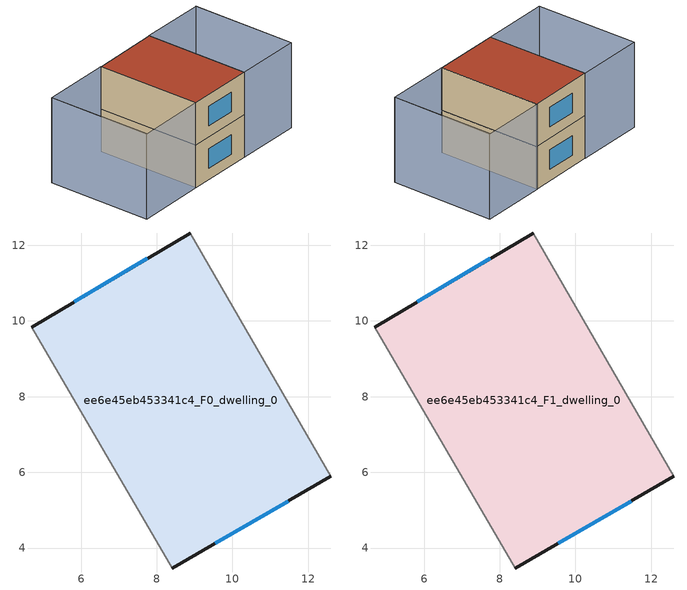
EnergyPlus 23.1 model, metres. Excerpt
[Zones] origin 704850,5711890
ee6e45eb453341c4_F0_dwelling_0
 floor ground (EU_floor_Construction): 8.88,12.32 12.6,5.89 8.42,3.47 4.7,9.84 z0
 wall outside (EU_wall_Construction): 8.88,12.32 4.7,9.84 / 8.42,3.47 12.6,5.89 z0:3
 wall adiabatic (EU_wall_Construction): 12.6,5.89 8.88,12.32 / 4.7,9.84 8.42,3.47 z0:3
 window (EU_Window_Construction): 7.76,11.65 5.83,10.51 / 9.54,4.13 11.47,5.24 z0.81:2.19
ee6e45eb453341c4_F1_dwelling_0
 floor to ee6e45eb453341c4_F0_dwelling_0 (EU_floor_Construction): 8.88,12.32 12.6,5.89 8.42,3.47 4.7,9.84 z3
 wall outside (EU_wall_Construction): 8.88,12.32 4.7,9.84 / 8.42,3.47 12.6,5.89 z3:6
 wall adiabatic (EU_wall_Construction): 12.6,5.89 8.88,12.32 / 4.7,9.84 8.42,3.47 z3:6
 window (EU_Window_Construction): 7.76,11.65 5.83,10.51 / 9.54,4.13 11.47,5.24 z3.81:5.19
 roof outside (EU_roof_Construction): 12.6,5.89 8.88,12.32 4.7,9.84 8.42,3.47 z6
shading: 0.43,7.4 4.14,1 / 16.68,8.26 12.95,14.69 / 4.68,9.86 8.41,3.47 / 8.41,3.47 4.15,0.98 / 4.15,0.98 0.42,7.37 / 0.42,7.37 4.68,9.86 / 12.6,5.89 8.87,12.34 / 8.87,12.34 12.97,14.7 / 12.97,14.7 16.69,8.26 / 16.69,8.26 12.6,5.89 z0:6
[Building]
EU S2 Campaign: North Axis=0; Terrain=City; Solar Distribution=FullExterior
[Site:Location]
London: Latitude=51.5; Longitude=-0.5; Time Zone=0; Elevation=25
[SizingPeriod:WeatherFileDays]
AnnualSizingPeriod: Begin Month=1; Begin Day of Month=1; End Month=12; End Day of Month=31; Day of Week for Start Day=Monday; Use Weather File Daylight Saving Period=No; Use Weather File Rain and Snow Indicators=No
[MATERIAL]
EU_InternalMass_Material: Roughness=MediumRough; Thickness=0.1; Conductivity=1; Density=1800; Specific Heat=900; Thermal Absorptance=0.9; Solar Absorptance=0.7; Visible Absorptance=0.7
[MATERIAL:NOMASS] Roughness=MediumRough; Thermal Absorptance=0.9; Solar Absorptance=0.7; Visible Absorptance=0.7
Name | Thermal Resistance
EU_wall_NoMass | 0.555556
EU_roof_NoMass | 0.510204
EU_floor_NoMass | 1.68919
[WINDOWMATERIAL:SIMPLEGLAZINGSYSTEM]
EU_Window_SimpleGlazing: UFactor=3.96; Solar Heat Gain Coefficient=0.85; Visible Transmittance=0.85
[CONSTRUCTION]
EU_wall_Construction: EU_wall_NoMass
EU_roof_Construction: EU_roof_NoMass
EU_floor_Construction: EU_floor_NoMass
EU_Window_Construction: EU_Window_SimpleGlazing
EU_InternalMass_Construction: EU_InternalMass_Material
[ZONE] Type=1; Multiplier=1; Ceiling Height=autocalculate; Volume=107.635; Floor Area=autocalculate; Part of Total Floor Area=Yes
ee6e45eb453341c4_F0_dwelling_0; ee6e45eb453341c4_F1_dwelling_0
[INTERNALMASS] Construction=EU_InternalMass_Construction; Surface Area=35.8784
Name | Zone or ZoneList
ee6e45eb453341c4_F0_dwelling_0_EU_InternalMass | ee6e45eb453341c4_F0_dwelling_0
ee6e45eb453341c4_F1_dwelling_0_EU_InternalMass | ee6e45eb453341c4_F1_dwelling_0
[OTHEREQUIPMENT] Fuel Type=Electricity; Design Level Calculation Method=Watts/Area; Power per Zone Floor Area=1; Fraction Latent=0; Fraction Radiant=0; Fraction Lost=0; Carbon Dioxide Generation Rate=0; EndUse Subcategory=EU_Step8_InternalGains
Name | Zone or ZoneList or Space or SpaceList | Schedule
EU_Step8_InternalGain_ee6e45eb453341c4_F0_dwelling_0_f000 | ee6e45eb453341c4_F0_dwelling_0 | EU_Step8_GainSchedule_ee6e45eb453341c4_F0_dwelling_0_f000
EU_Step8_InternalGain_ee6e45eb453341c4_F1_dwelling_0_f000 | ee6e45eb453341c4_F1_dwelling_0 | EU_Step8_GainSchedule_ee6e45eb453341c4_F1_dwelling_0_f000
[ZONEVENTILATION:DESIGNFLOWRATE] Schedule=EU_AlwaysOn; Design Flow Rate Calculation Method=AirChanges/Hour; Air Changes per Hour=0.48; Ventilation Type=Natural; Fan Pressure Rise=0; Fan Total Efficiency=1; Constant Term Coefficient=1; Temperature Term Coefficient=0; Velocity Term Coefficient=0; Velocity Squared Term Coefficient=0; Minimum Indoor Temperature=-100; Maximum Indoor Temperature=100; Delta Temperature=-100; Minimum Outdoor Temperature=-100; Maximum Outdoor Temperature=100; Maximum Wind Speed=40
Name | Zone or ZoneList or Space or SpaceList
EU_ConstantAir_ee6e45eb453341c4_F0_dwelling_0 | ee6e45eb453341c4_F0_dwelling_0
EU_ConstantAir_ee6e45eb453341c4_F1_dwelling_0 | ee6e45eb453341c4_F1_dwelling_0
[HVACTEMPLATE:THERMOSTAT] Constant Heating Setpoint=20; Constant Cooling Setpoint=50
EU_HeatOnly_ee6e45eb453341c4_F0_dwelling_0; EU_HeatOnly_ee6e45eb453341c4_F1_dwelling_0
[HVACTEMPLATE:ZONE:IDEALLOADSAIRSYSTEM] System Availability Schedule=EU_AlwaysOn; Maximum Heating Supply Air Temperature=50; Minimum Cooling Supply Air Temperature=13; Maximum Heating Supply Air Humidity Ratio=0.0156; Minimum Cooling Supply Air Humidity Ratio=0.0077; Heating Limit=NoLimit; Cooling Limit=NoLimit; Heating Availability Schedule=EU_AlwaysOn; Cooling Availability Schedule=EU_CoolingOff; Dehumidification Control Type=ConstantSensibleHeatRatio; Cooling Sensible Heat Ratio=0.7; Dehumidification Setpoint=60; Humidification Control Type=None; Humidification Setpoint=30; Outdoor Air Method=None; Outdoor Air Flow Rate per Person=0.00944; Outdoor Air Flow Rate per Zone Floor Area=0; Outdoor Air Flow Rate per Zone=0; Demand Controlled Ventilation Type=None; Outdoor Air Economizer Type=NoEconomizer; Heat Recovery Type=None; Sensible Heat Recovery Effectiveness=0.7; Latent Heat Recovery Effectiveness=0.65
Name | Template Thermostat
ee6e45eb453341c4_F0_dwelling_0 | EU_HeatOnly_ee6e45eb453341c4_F0_dwelling_0
ee6e45eb453341c4_F1_dwelling_0 | EU_HeatOnly_ee6e45eb453341c4_F1_dwelling_0
[SIZING:ZONE] Zone Cooling Design Supply Air Temperature Input Method=SupplyAirTemperature; Zone Cooling Design Supply Air Temperature=13; Zone Heating Design Supply Air Temperature Input Method=SupplyAirTemperature; Zone Heating Design Supply Air Temperature=50; Zone Cooling Design Supply Air Humidity Ratio=0.008; Zone Heating Design Supply Air Humidity Ratio=0.008; Cooling Design Air Flow Method=DesignDay; Cooling Design Air Flow Rate=0; Cooling Minimum Air Flow per Zone Floor Area=0.000762; Cooling Minimum Air Flow=0; Cooling Minimum Air Flow Fraction=0.2; Heating Design Air Flow Method=DesignDay; Heating Design Air Flow Rate=0; Heating Maximum Air Flow per Zone Floor Area=0.002032; Heating Maximum Air Flow=0.141576; Heating Maximum Air Flow Fraction=0.3; Account for Dedicated Outdoor Air System=No; Dedicated Outdoor Air System Control Strategy=NeutralSupplyAir; Dedicated Outdoor Air Low Setpoint Temperature for Design=autosize; Dedicated Outdoor Air High Setpoint Temperature for Design=autosize; Zone Load Sizing Method=Sensible Load Only No Latent Load; Zone Latent Cooling Design Supply Air Humidity Ratio Input Method=HumidityRatioDifference; Zone Cooling Design Supply Air Humidity Ratio Difference=0.005; Zone Latent Heating Design Supply Air Humidity Ratio Input Method=HumidityRatioDifference; Zone Humidification Design Supply Air Humidity Ratio Difference=0.005
ee6e45eb453341c4_F0_dwelling_0; ee6e45eb453341c4_F1_dwelling_0
[SCHEDULE:CONSTANT]
Name | Hourly Value
EU_AlwaysOn | 1
EU_CoolingOff | 0
[SCHEDULE:FILE] Column Number=1; Rows to Skip at Top=0; Number of Hours of Data=8760; Column Separator=Comma; Interpolate to Timestep=No; Minutes per Item=60; Adjust Schedule for Daylight Savings=Yes
Name | File
EU_Step8_GainSchedule_ee6e45eb453341c4_F0_dwelling_0_f000 | ../../schedules/ee6e45eb453341c4/ee6e45eb453341c4_F0_dwelling_0_f000_gain.csv
EU_Step8_GainSchedule_ee6e45eb453341c4_F1_dwelling_0_f000 | ../../schedules/ee6e45eb453341c4/ee6e45eb453341c4_F1_dwelling_0_f000_gain.csv
